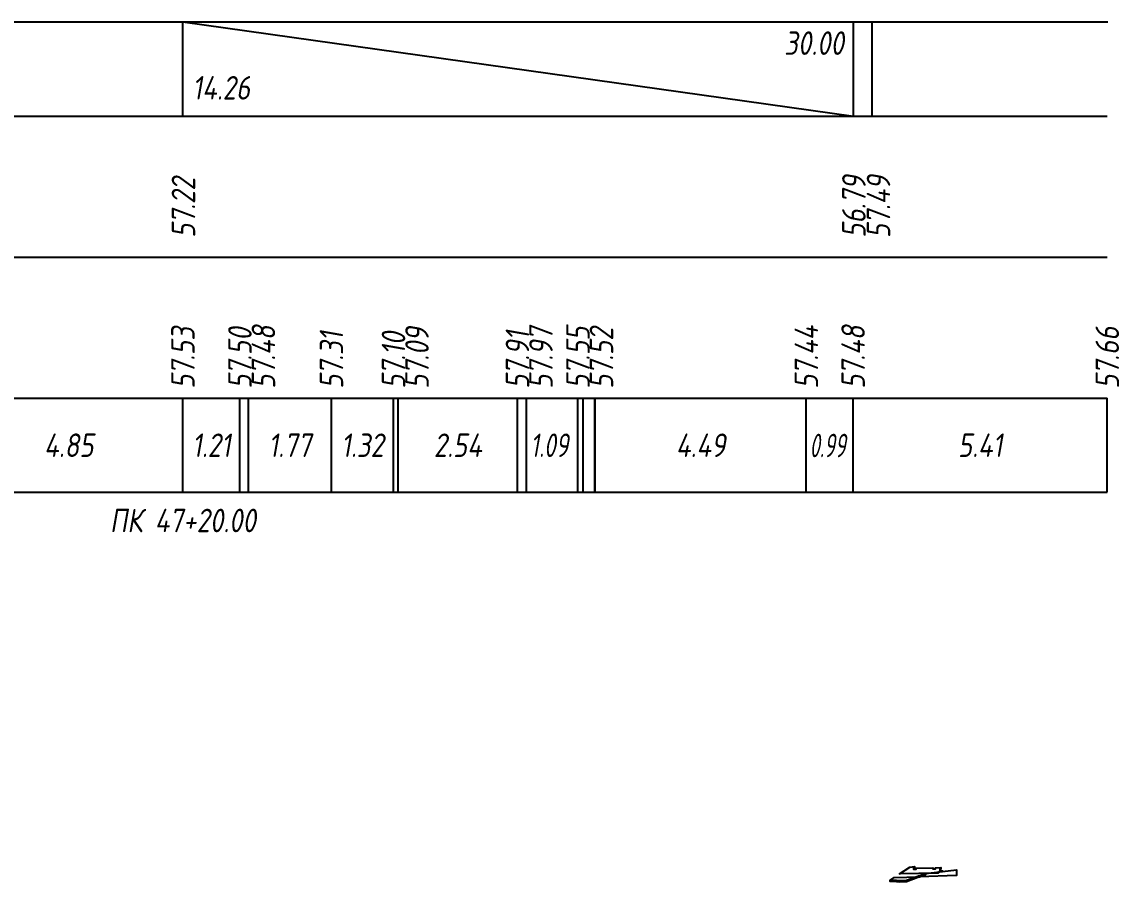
# Model space of a CAD drawing. Extents: x -717 to 1451, y -133302 to 233.
# Drawn here: x -257 to -140.3, y -74642.5 to -74551.1 of the extents above; entities that cross this region are included whole.
import ezdxf
from ezdxf.enums import TextEntityAlignment as Align

# ---------------------------------------------------------------- set-up
doc = ezdxf.new("R2010")
doc.units = 0
for name, color, linetype in [('Код_510', 7, 'Continuous'), ('Код_516', 1, 'Continuous'), ('Объём_2650', 7, 'Continuous'), ('Подписи поперечников', 7, 'Continuous'), ('Таблица', 7, 'Continuous')]:
    doc.layers.add(name, color=color, linetype=linetype)
for name, color, linetype, true_color in [('Объём_2563', 7, 'Continuous', 0xff8000), ('Объём_2570', 7, 'Continuous', 0x80ff00), ('Объём_2600', 7, 'Continuous', 0x808000)]:
    doc.layers.add(name, color=color, linetype=linetype, true_color=true_color)
doc.styles.add('М', font='romand.shx', dxfattribs={"width": 0.8, "oblique": 10, "height": 2.5})

msp = doc.modelspace()

# ---------------------------------------------------------------- linework, layer by layer
at = {"layer": 'Код_510'}
for p, q in [((-239.843, -74601.096), (-239.843, -74591.096)), ((-233.781, -74601.096), (-233.781, -74591.096)), ((-232.881, -74601.096), (-232.881, -74591.096)), ((-224.048, -74601.096), (-224.048, -74591.096)), ((-217.447, -74601.096), (-217.447, -74591.096)), ((-216.945, -74601.096), (-216.945, -74591.096)), ((-204.265, -74601.096), (-204.265, -74591.096)), ((-203.289, -74601.096), (-203.289, -74591.096)), ((-197.829, -74601.096), (-197.829, -74591.096)), ((-197.292, -74601.096), (-197.292, -74591.096)), ((-196.03, -74601.096), (-196.03, -74591.096)), ((-196.011, -74601.096), (-196.011, -74591.096)), ((-196.004, -74601.096), (-196.004, -74591.096)), ((-173.54, -74601.096), (-173.54, -74591.096)), ((-168.565, -74601.096), (-168.565, -74591.096)), ((-141.53, -74601.096), (-141.53, -74591.096))]:
    msp.add_line(p, q, dxfattribs=at)
at = {"layer": 'Код_516'}
for p, q in [((-239.843, -74561.096), (-239.843, -74551.096)), ((-239.843, -74551.096), (-168.537, -74561.096)), ((-168.537, -74561.096), (-168.537, -74551.096)), ((-168.537, -74561.096), (-168.537, -74551.096)), ((-166.53, -74561.096), (-166.53, -74551.096))]:
    msp.add_line(p, q, dxfattribs=at)
at = {"layer": 'Объём_2563', "flags": 128}
msp.add_lwpolyline([(-159.531, -74641.574), (-163.614, -74641.656), (-162.547, -74640.944), (-162.051, -74640.883), (-162.051, -74640.983), (-162.151, -74640.983), (-162.151, -74641.183), (-161.871, -74641.183), (-161.871, -74641.069), (-160.072, -74641.033), (-160.072, -74641.141), (-159.792, -74641.141), (-159.792, -74641.017), (-159.227, -74640.992), (-159.227, -74641.155), (-159.327, -74641.155), (-159.327, -74641.355), (-159.047, -74641.354), (-159.047, -74641.384), (-159.347, -74641.39), (-159.531, -74641.574), (-159.531, -74641.574)], dxfattribs=at)
at = {"layer": 'Объём_2570', "flags": 128}
msp.add_lwpolyline([(-160.856, -74641.774), (-161.412, -74641.941), (-162.9, -74642.499), (-163.661, -74642.536), (-164.244, -74642.467), (-164.624, -74642.479), (-164.624, -74642.329), (-164.244, -74642.317), (-163.661, -74642.386), (-162.9, -74642.349), (-161.412, -74641.791), (-160.856, -74641.624), (-160.856, -74641.774), (-160.856, -74641.774)], dxfattribs=at)
at = {"layer": 'Объём_2600', "color": 5, "flags": 128}
msp.add_lwpolyline([(-162.9, -74642.499), (-163.661, -74642.536), (-164.244, -74642.467), (-164.624, -74642.479), (-164.624, -74642.329), (-164.215, -74642.056), (-161.502, -74641.975), (-162.9, -74642.499), (-162.9, -74642.499)], dxfattribs=at)
at = {"layer": 'Объём_2650', "color": 6, "flags": 128}
msp.add_lwpolyline([(-160.562, -74641.582), (-157.553, -74641.247), (-157.553, -74641.856), (-161.502, -74641.975), (-161.412, -74641.941), (-160.856, -74641.774), (-160.856, -74641.624), (-160.562, -74641.582), (-160.562, -74641.582)], dxfattribs=at)
at = {"layer": 'Таблица'}
for p, q in [((-359.74, -74551.096), (-141.475, -74551.096)), ((-359.794, -74561.096), (-141.53, -74561.096)), ((-359.794, -74576.096), (-141.53, -74576.096)), ((-359.794, -74591.096), (-141.53, -74591.096)), ((-359.794, -74601.096), (-141.53, -74601.096))]:
    msp.add_line(p, q, dxfattribs=at)

# ---------------------------------------------------------------- texts
at = {"layer": 'Код_510', "style": 'М', "oblique": 10, "width": 0.8}
for s, p in [('57.53', (-239.843, -74590.096)), ('57.50', (-233.781, -74590.096)), ('57.48', (-231.281, -74590.096)), ('57.09', (-214.947, -74590.096)), ('57.91', (-204.265, -74590.096)), ('57.97', (-201.765, -74590.096)), ('57.55', (-197.829, -74590.096)), ('57.52', (-195.329, -74590.096)), ('57.44', (-173.54, -74590.096)), ('57.48', (-168.565, -74590.096)), ('57.66', (-141.53, -74590.096)), ('57.31', (-224.048, -74590.096)), ('57.10', (-217.447, -74590.096))]:
    msp.add_text(s, height=2.5, rotation=90, dxfattribs=at).set_placement(p, align=Align.MIDDLE_LEFT)
at = {"layer": 'Код_510', "style": 'М', "oblique": 10}
for s, width, p in [('4.85', 0.8, (-251.98, -74596.096)), ('1.21', 0.8, (-236.812, -74596.096)), ('1.77', 0.8, (-228.464, -74596.096)), ('1.32', 0.8, (-220.748, -74596.096)), ('2.54', 0.8, (-210.605, -74596.096)), ('1.09', 0.7, (-200.869, -74596.096)), ('4.49', 0.8, (-184.772, -74596.096)), ('0.99', 0.6, (-171.276, -74596.123)), ('5.41', 0.8, (-155.047, -74596.096))]:
    msp.add_text(s, height=2.5, dxfattribs=dict(at, width=width)).set_placement(p, align=Align.MIDDLE_CENTER)
at = {"layer": 'Код_516', "style": 'М', "oblique": 10, "width": 0.8}
msp.add_text('30.00', height=2.5, dxfattribs=at).set_placement((-169.537, -74552.096), align=Align.TOP_RIGHT)
msp.add_text('14.26', height=2.5, dxfattribs=at).set_placement((-238.843, -74560.096), align=Align.BOTTOM_LEFT)
for s, p in [('57.22', (-239.789, -74574.045)), ('56.79', (-168.483, -74574.045)), ('57.49', (-165.865, -74574.089))]:
    msp.add_text(s, height=2.5, rotation=90, dxfattribs=at).set_placement(p, align=Align.MIDDLE_LEFT)
at = {"layer": 'Подписи поперечников', "style": 'М', "oblique": 10, "width": 0.8}
msp.add_text('ПК 47+20.00', height=2.5, dxfattribs=at).set_placement((-239.843, -74606.096), align=Align.BOTTOM_CENTER)

doc.saveas('drawing.dxf')
